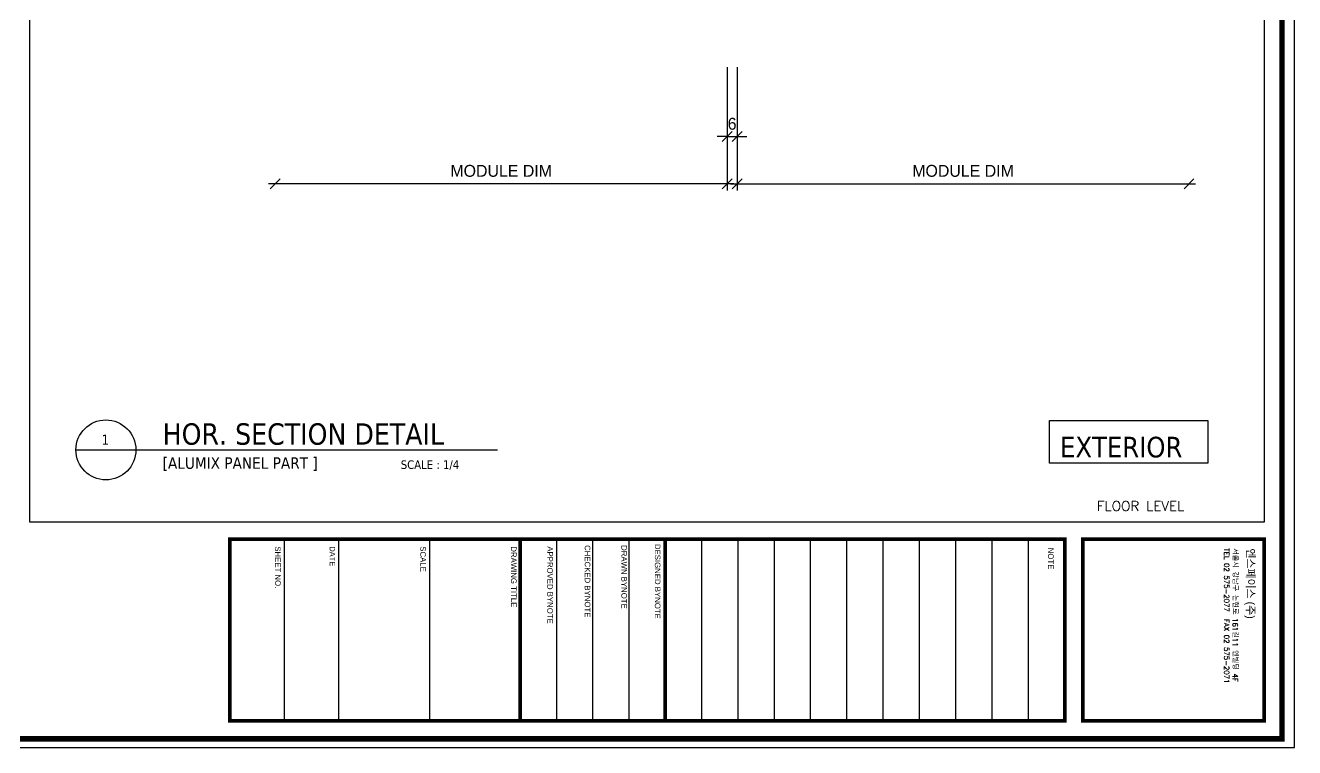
# Model space of a CAD drawing. Header units: millimetres. Extents: x 2352 to 12473, y 635 to 7997.
# Drawn here: x 3158 to 3926, y 2532 to 2969 of the extents above; entities that cross this region are included whole.
import ezdxf

# ---------------------------------------------------------------- set-up
doc = ezdxf.new("R2010")
doc.units = ezdxf.units.MM
doc.layers.get('Defpoints').update_dxf_attribs({"color": 187})
for name, color, linetype in [('4', 4, 'Continuous'), ('nt', 34, 'Continuous'), ('SYM', 7, 'Continuous'), ('SYMB', 7, 'Continuous'), ('TE 07', 7, 'Continuous'), ('TEXT', 4, 'Continuous'), ('TITLE_TEXT', 7, 'Continuous')]:
    doc.layers.add(name, color=color, linetype=linetype)
doc.styles.add('HGTXT', font='romans.shx', dxfattribs={"bigfont": 'whgtxt.shx'})
doc.styles.add('HS', font='simplex', dxfattribs={"bigfont": 'hs'})
doc.styles.get("Standard").update_dxf_attribs({"font": 'arial.ttf'})
doc.styles.add('알루이엔씨', font='Expo M.ttf')
doc.dimstyles.new('알루이엔씨4', dxfattribs={"dimscale": 4, "dimtxt": 1.8, "dimasz": 1.5, "dimexe": 1, "dimexo": 1, "dimgap": 1, "dimtad": 1, "dimdec": 1, "dimdsep": 46, "dimtxsty": '알루이엔씨', "dimblk": 'OBLIQUE', "dimcen": 2, "dimdle": 1, "dimclrd": 7, "dimclre": 7, "dimclrt": 3, "dimadec": 1, "dimazin": 0, "dimtfac": 1, "dimtdec": 1, "dimtix": 1, "dimtmove": 2, "dimatfit": 3, "dimfxl": 1, "dimtvp": 1, "dimtolj": 1, "dimtzin": 0, "dimarcsym": 0})

# ---------------------------------------------------------------- blocks, each defined once
blk = doc.blocks.new('_Oblique')
at = {"color": 0, "linetype": 'ByBlock', "lineweight": -2}
blk.add_line((-0.5, -0.5), (0.5, 0.5), dxfattribs=at)
blk = doc.blocks.new('*D156')
at = {"layer": 'Defpoints', "color": 0, "transparency": 16777216}
for p in [(3309.15, 2947.8), (3582.76, 2947.8), (3309.15, 2873.17)]:
    blk.add_point(p, dxfattribs=at)
at = {"layer": 'SYM', "color": 7, "lineweight": -2, "transparency": 16777216}
for p, q in [((3582.76, 2943.8), (3582.76, 2869.17)), ((3586.76, 2873.17), (3305.15, 2873.17))]:
    blk.add_line(p, q, dxfattribs=at)
at = {"layer": 'SYM', "color": 7, "lineweight": -2, "transparency": 16777216, "xscale": 6, "yscale": 6, "zscale": 6, "rotation": 180}
blk.add_blockref('_Oblique', (3309.15, 2873.17), dxfattribs=at)
at = {"layer": 'SYM', "color": 7, "lineweight": -2, "transparency": 16777216, "xscale": 6, "yscale": 6, "zscale": 6}
blk.add_blockref('_Oblique', (3582.76, 2873.17), dxfattribs=at)
at = {"layer": 'SYM', "color": 3, "transparency": 16777216, "insert": (3445.95, 2880.95), "char_height": 7.2, "attachment_point": 5, "style": '알루이엔씨'}
blk.add_mtext('\\A1;MODULE DIM', dxfattribs=at)
blk = doc.blocks.new('*D157')
at = {"layer": 'Defpoints', "color": 0, "transparency": 16777216}
for p in [(3588.76, 2947.8), (3862.38, 2947.8), (3862.38, 2873.17)]:
    blk.add_point(p, dxfattribs=at)
at = {"layer": 'SYM', "color": 7, "lineweight": -2, "transparency": 16777216}
for p, q in [((3588.76, 2943.8), (3588.76, 2869.17)), ((3584.76, 2873.17), (3866.38, 2873.17))]:
    blk.add_line(p, q, dxfattribs=at)
at = {"layer": 'SYM', "color": 7, "lineweight": -2, "transparency": 16777216, "xscale": 6, "yscale": 6, "zscale": 6, "rotation": 180}
blk.add_blockref('_Oblique', (3588.76, 2873.17), dxfattribs=at)
at = {"layer": 'SYM', "color": 7, "lineweight": -2, "transparency": 16777216, "xscale": 6, "yscale": 6, "zscale": 6}
blk.add_blockref('_Oblique', (3862.38, 2873.17), dxfattribs=at)
at = {"layer": 'SYM', "color": 3, "transparency": 16777216, "insert": (3725.57, 2880.95), "char_height": 7.2, "attachment_point": 5, "style": '알루이엔씨'}
blk.add_mtext('\\A1;MODULE DIM', dxfattribs=at)
blk = doc.blocks.new('*D158')
at = {"layer": 'Defpoints', "color": 0, "transparency": 16777216}
for p in [(3582.76, 2947.8), (3588.76, 2947.8), (3588.76, 2901.74)]:
    blk.add_point(p, dxfattribs=at)
at = {"layer": 'SYM', "color": 7, "lineweight": -2, "transparency": 16777216}
for p, q in [((3582.76, 2943.8), (3582.76, 2897.74)), ((3588.76, 2943.8), (3588.76, 2897.74)), ((3582.76, 2901.74), (3576.76, 2901.74)), ((3582.76, 2901.74), (3588.76, 2901.74)), ((3588.76, 2901.74), (3594.76, 2901.74))]:
    blk.add_line(p, q, dxfattribs=at)
at = {"layer": 'SYM', "color": 7, "lineweight": -2, "transparency": 16777216, "xscale": 6, "yscale": 6, "zscale": 6}
blk.add_blockref('_Oblique', (3582.76, 2901.74), dxfattribs=at)
at = {"layer": 'SYM', "color": 7, "lineweight": -2, "transparency": 16777216, "xscale": 6, "yscale": 6, "zscale": 6, "rotation": 180}
blk.add_blockref('_Oblique', (3588.76, 2901.74), dxfattribs=at)
at = {"layer": 'SYM', "color": 3, "transparency": 16777216, "insert": (3585.76, 2909.43), "char_height": 7.2, "attachment_point": 5, "style": '알루이엔씨'}
blk.add_mtext('\\A1;6', dxfattribs=at)
blk = doc.blocks.new('AL-TEMPLATE')
at = {"color": 9}
for p, q in [((2716.82, 1392.97), (2800.02, 1392.97)), ((2716.82, 1376.33), (2800.02, 1376.33)), ((2716.82, 1359.69), (2800.02, 1359.69)), ((2716.82, 1343.05), (2800.02, 1343.05)), ((2716.82, 1326.41), (2800.02, 1326.41)), ((2716.82, 1309.77), (2800.02, 1309.77)), ((2716.82, 1293.13), (2800.02, 1293.13)), ((2716.82, 1276.49), (2800.02, 1276.49)), ((2716.82, 1259.85), (2800.02, 1259.85)), ((2716.82, 1243.21), (2800.02, 1243.21)), ((2716.82, 1209.93), (2800.02, 1209.93)), ((2716.82, 1193.29), (2800.02, 1193.29)), ((2716.82, 1176.65), (2800.02, 1176.65)), ((2716.82, 1118.41), (2800.02, 1118.41)), ((2716.82, 1076.81), (2800.02, 1076.81)), ((2716.82, 1051.85), (2800.02, 1051.85))]:
    blk.add_line(p, q, dxfattribs=at)
for points, const_width in [([(1976.34, 1509.45), (2808.34, 1509.45), (2808.34, 927.05), (1976.34, 927.05)], 2.5), ([(2716.82, 1501.32), (2800.02, 1501.32), (2800.02, 1418.12), (2716.82, 1418.12)], 1.66), ([(2716.82, 1409.8), (2800.02, 1409.8), (2800.02, 1026.89), (2716.82, 1026.89)], 1.66)]:
    blk.add_lwpolyline(points, close=True, dxfattribs=dict(at, const_width=const_width))
at = {"color": 9, "const_width": 1.66}
for points in [[(2716.82, 1226.57), (2800.02, 1226.57)], [(2716.82, 1160.01), (2800.02, 1160.01)]]:
    blk.add_lwpolyline(points, dxfattribs=at)
at = {"layer": 'nt', "color": 254, "linetype": 'Continuous', "ltscale": 2}
blk.add_lwpolyline([(1972.34, 1515.25), (1972.34, 921.25), (2812.34, 921.25), (2812.34, 1515.25)], close=True, dxfattribs=at)
at = {"layer": 'TE 07'}
blk.add_lwpolyline([(1984.07, 1501.32), (2709.08, 1501.32), (2709.08, 935.18), (1984.07, 935.18)], close=True, dxfattribs=at)
at = {"color": 150, "insert": (2721.06, 1496.93), "char_height": 3.6698, "attachment_point": 1, "style": 'HGTXT'}
blk.add_mtext('{\\fExpo M|b0|i0|c129|p18;엔스페이스 (주)}', dxfattribs=at)
at = {"color": 7, "insert": (2720.94, 1489.17), "char_height": 2.3487, "attachment_point": 1, "style": 'HGTXT'}
blk.add_mtext('서울시 강남구 논현로 161길11 엔빌딩 4F\\PTEL 02 575-2077  FAX 02 575-2071', dxfattribs=at)
at = {"color": 9, "attachment_point": 1}
for s, insert, char_height, width in [('NOTE', (2720.76, 1404.73), 2.556, 438.9676), ('DESIGNED BYNOTE', (2719.01, 1224.39), 2.5559, 438.9676), ('DRAWN BYNOTE', (2719.56, 1209.04), 2.5559, 438.9676), ('CHECKED BYNOTE', (2719.56, 1192.25), 2.5559, 438.9676), ('APPROVED BYNOTE', (2720.1, 1175.04), 2.5559, 438.9676), ('DRAWING TITLE', (2720.1, 1158.4), 2.5559, 438.9675), ('SCALE', (2720.1, 1116.8), 2.556, 438.9675), ('{\\fﾱﾼﾸﾲ|b0|i0|c129|p49;DATE}', (2720.1, 1075.2), 2.5559, 438.9675), ('SHEET NO.', (2720.1, 1050.24), 2.556, 438.9675)]:
    blk.add_mtext(s, dxfattribs=dict(at, insert=insert, char_height=char_height, width=width))

msp = doc.modelspace()

# ---------------------------------------------------------------- linework, layer by layer
at = {"linetype": 'Continuous'}
msp.add_line((3188.49, 2712.2), (3443.64, 2712.2), dxfattribs=at)
msp.add_circle((3206.63, 2712.2), 18.14, dxfattribs=at)
at = {"layer": 'TEXT', "color": 0}
msp.add_lwpolyline([(3777.95, 2730.07), (3873.7, 2730.07), (3873.7, 2704.08), (3777.95, 2704.08)], close=True, dxfattribs=at)

# ---------------------------------------------------------------- block references
at = {"layer": '4', "xscale": 1.32, "yscale": 1.32, "zscale": 1.32, "rotation": 270}
msp.add_blockref('AL-TEMPLATE', (1926.17, 6244.42), dxfattribs=at)

# ---------------------------------------------------------------- texts
at = {"layer": 'SYMB', "color": 7, "style": 'HS'}
msp.add_text('FLOOR LEVEL', height=6, rotation=360, dxfattribs=at).set_placement((3806.56, 2675.26))
at = {"layer": 'TEXT', "color": 2, "true_color": 0xffff00, "insert": (3784.28, 2707.41), "char_height": 12.48, "width": 90.2586, "attachment_point": 7, "line_spacing_factor": 0.963855}
msp.add_mtext('\\fTahoma;EXTERIOR', dxfattribs=at)
at = {"layer": 'TITLE_TEXT', "color": 2, "true_color": 0xffff00, "insert": (3240.99, 2715.08), "char_height": 12.96, "width": 193.7311, "attachment_point": 7, "line_spacing_factor": 0.963855}
msp.add_mtext('\\fTahoma;HOR. SECTION DETAIL', dxfattribs=at)
at = {"layer": 'TITLE_TEXT', "color": 3, "true_color": 0x00ff00, "attachment_point": 7, "line_spacing_factor": 0.963855}
for s, insert, char_height, width in [('\\fTahoma;1', (3204.03, 2715.38), 6, 8.9419), ('\\fTahoma;[ALUMIX PANEL PART ]', (3240.99, 2699.49), 7, 105.1355), ('\\fTahoma;SCALE : 1/4', (3385.15, 2700.04), 5.184, 42.074)]:
    msp.add_mtext(s, dxfattribs=dict(at, insert=insert, char_height=char_height, width=width))

# ---------------------------------------------------------------- dimensions: what is measured, and where the dimension line sits
at = {"layer": 'SYM'}
for base, p1, p2, picture, middle in [((3309.15, 2873.17), (3582.76, 2947.8), (3309.15, 2947.8), '*D156', (3445.95, 2880.95)), ((3862.38, 2873.17), (3588.76, 2947.8), (3862.38, 2947.8), '*D157', (3725.57, 2880.95))]:
    dim = msp.add_linear_dim(base=base, p1=p1, p2=p2, text='MODULE DIM', dimstyle='알루이엔씨4', override={"dimse2": 1}, dxfattribs=at)
    dim.commit()
    dim.dimension.update_dxf_attribs({"geometry": picture, "text_midpoint": middle})
dim = msp.add_linear_dim(base=(3588.76, 2901.74), p1=(3582.76, 2947.8), p2=(3588.76, 2947.8), dimstyle='알루이엔씨4', dxfattribs=at)
dim.commit()
dim.dimension.update_dxf_attribs({"geometry": '*D158', "text_midpoint": (3585.76, 2909.43)})

doc.saveas('drawing.dxf')
